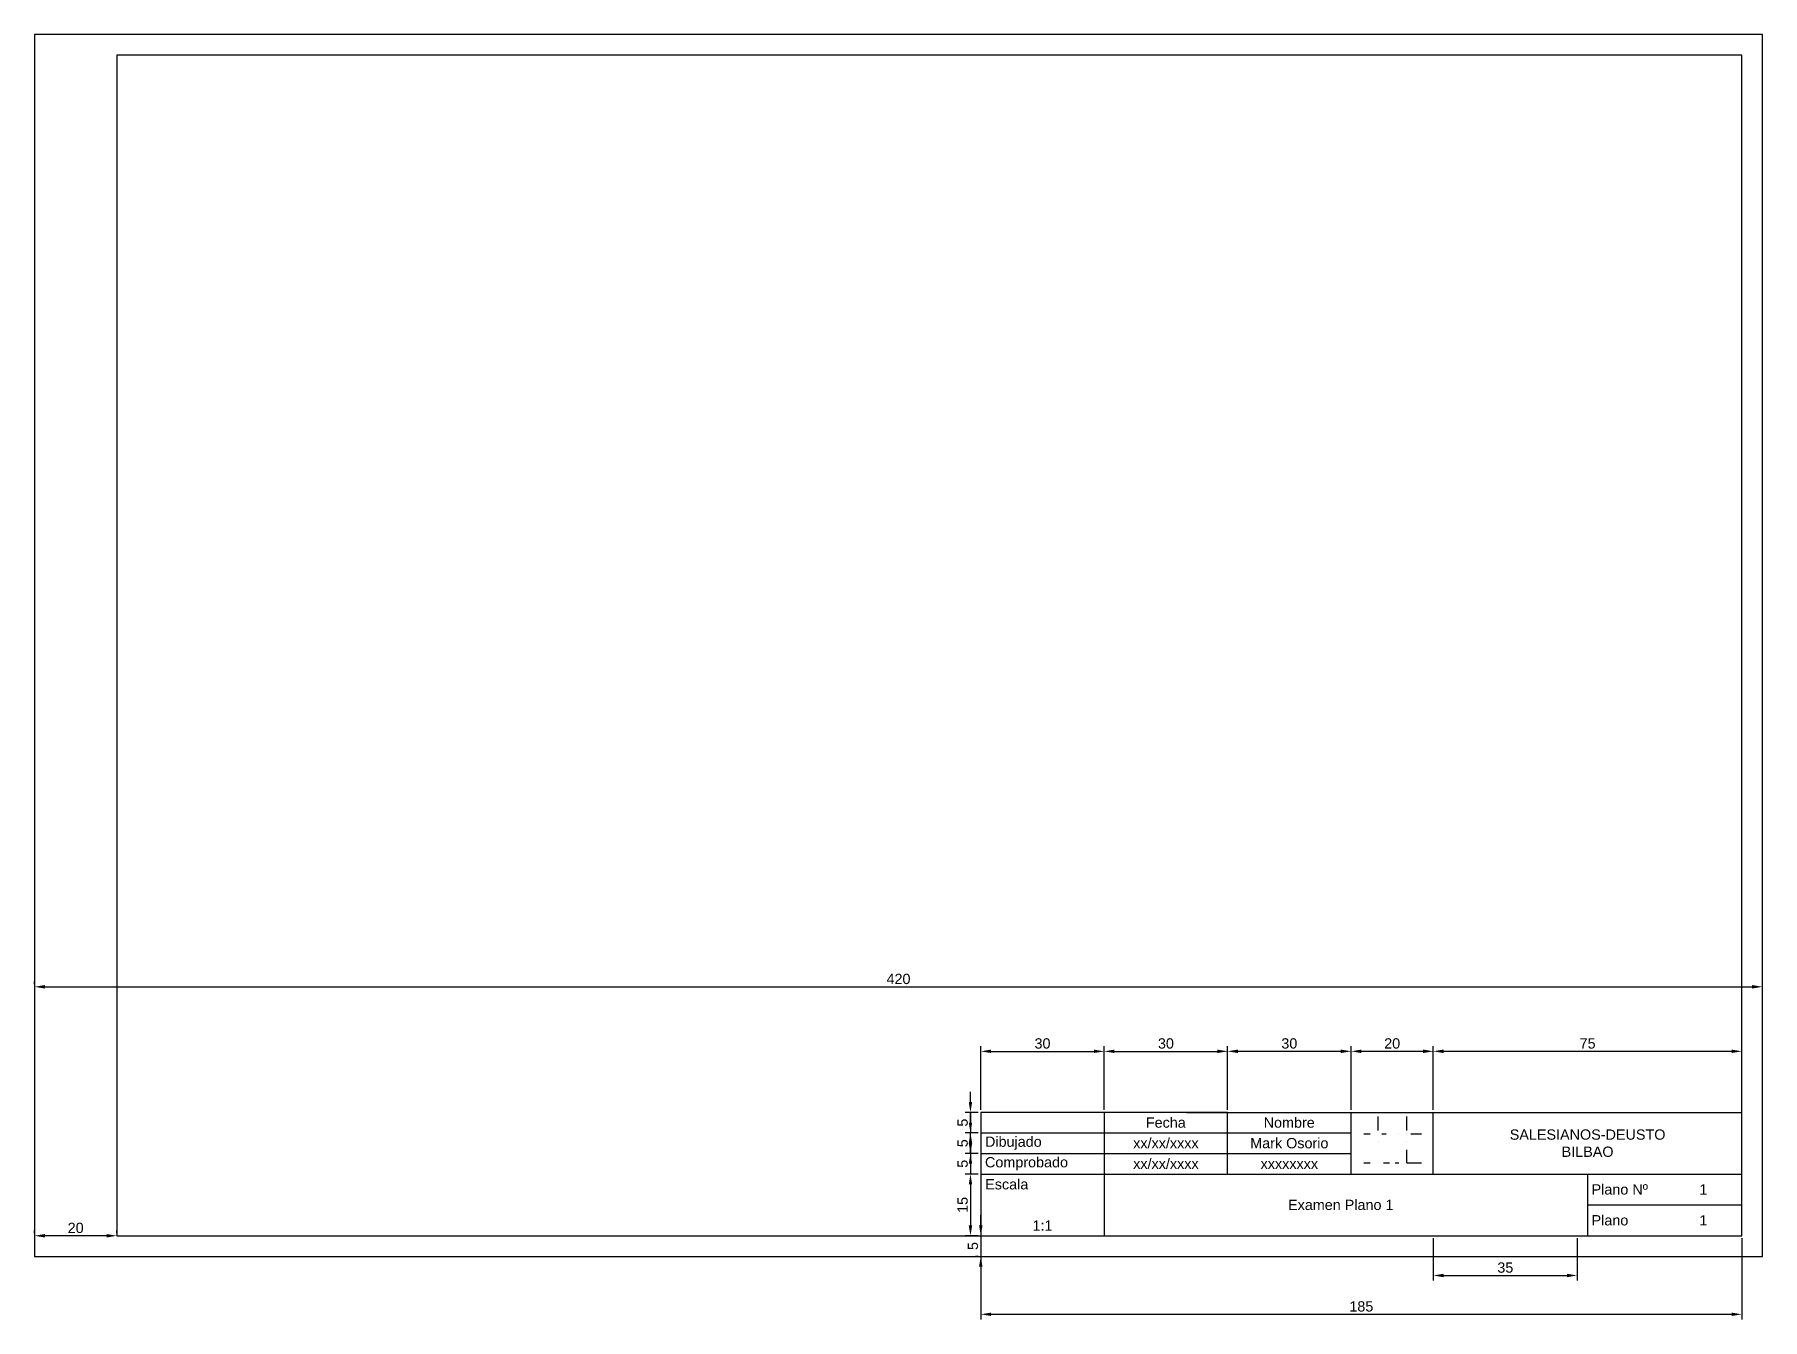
# Model space of a CAD drawing. Header units: millimetres. Extents: x 0 to 420, y -15 to 297.
import ezdxf

# ---------------------------------------------------------------- set-up
doc = ezdxf.new("R2010")
doc.units = ezdxf.units.MM
for name, color, linetype in [('Caj_Borde', 2, 'Continuous'), ('caj_Texto_Editar', 6, 'Continuous'), ('Caj_Texto_Fijo', 7, 'Continuous'), ('Cajetin', 7, 'Continuous'), ('Cotas', 3, 'Continuous')]:
    doc.layers.add(name, color=color, linetype=linetype)
doc.layers.add('Logo_SD', color=1, linetype='Continuous', plot=False)
doc.styles.get("Standard").update_dxf_attribs({"font": 'arial.ttf'})
doc.dimstyles.new('ISO-25', dxfattribs={"dimtxt": 2.5, "dimasz": 2.5, "dimexe": 1.25, "dimexo": 0.625, "dimtad": 1, "dimtxsty": 'Standard', "dimcen": 2.5, "dimadec": 0, "dimazin": 0, "dimtfac": 1, "dimtmove": 0, "dimatfit": 3, "dimfxl": 1, "dimarcsym": 0})

# ---------------------------------------------------------------- blocks, each defined once
blk = doc.blocks.new('*D0')
at = {"layer": 'Cotas', "color": 0, "lineweight": -2, "transparency": 16777216}
for p, q in [((230, 35.62), (230, 51.08)), ((260, 35.62), (260, 51.08)), ((232.5, 49.83), (257.5, 49.83))]:
    blk.add_line(p, q, dxfattribs=at)
at = {"layer": 'Cotas', "color": 0, "transparency": 16777216}
for points in [[(232.5, 50.25), (232.5, 49.42), (230, 49.83)], [(257.5, 50.25), (257.5, 49.42), (260, 49.83)]]:
    blk.add_solid(points, dxfattribs=at)
at = {"layer": 'Defpoints', "color": 0, "transparency": 16777216}
for p in [(260, 49.83), (230, 35), (260, 35)]:
    blk.add_point(p, dxfattribs=at)
at = {"layer": 'Cotas', "color": 0, "transparency": 16777216, "insert": (245, 51.74), "char_height": 2.5, "attachment_point": 5}
blk.add_mtext('30', dxfattribs=at)
blk = doc.blocks.new('*D1')
at = {"layer": 'Cotas', "color": 0, "lineweight": -2, "transparency": 16777216}
for p, q in [((260, 35.62), (260, 51.08)), ((290, 35.62), (290, 51.08)), ((262.5, 49.83), (287.5, 49.83))]:
    blk.add_line(p, q, dxfattribs=at)
at = {"layer": 'Cotas', "color": 0, "transparency": 16777216}
for points in [[(262.5, 50.25), (262.5, 49.42), (260, 49.83)], [(287.5, 50.25), (287.5, 49.42), (290, 49.83)]]:
    blk.add_solid(points, dxfattribs=at)
at = {"layer": 'Defpoints', "color": 0, "transparency": 16777216}
for p in [(290, 49.83), (260, 35), (290, 35)]:
    blk.add_point(p, dxfattribs=at)
at = {"layer": 'Cotas', "color": 0, "transparency": 16777216, "insert": (275, 51.74), "char_height": 2.5, "attachment_point": 5}
blk.add_mtext('30', dxfattribs=at)
blk = doc.blocks.new('*D2')
at = {"layer": 'Cotas', "color": 0, "lineweight": -2, "transparency": 16777216}
for p, q in [((290, 35.62), (290, 51.09)), ((320, 35.62), (320, 51.09)), ((292.5, 49.84), (317.5, 49.84))]:
    blk.add_line(p, q, dxfattribs=at)
at = {"layer": 'Cotas', "color": 0, "transparency": 16777216}
for points in [[(292.5, 50.26), (292.5, 49.42), (290, 49.84)], [(317.5, 50.26), (317.5, 49.42), (320, 49.84)]]:
    blk.add_solid(points, dxfattribs=at)
at = {"layer": 'Defpoints', "color": 0, "transparency": 16777216}
for p in [(320, 49.84), (290, 35), (320, 35)]:
    blk.add_point(p, dxfattribs=at)
at = {"layer": 'Cotas', "color": 0, "transparency": 16777216, "insert": (305, 51.74), "char_height": 2.5, "attachment_point": 5}
blk.add_mtext('30', dxfattribs=at)
blk = doc.blocks.new('*D3')
at = {"layer": 'Cotas', "color": 0, "lineweight": -2, "transparency": 16777216}
for p, q in [((320, 35.62), (320, 51.09)), ((340, 35.62), (340, 51.09)), ((322.5, 49.84), (337.5, 49.84))]:
    blk.add_line(p, q, dxfattribs=at)
at = {"layer": 'Cotas', "color": 0, "transparency": 16777216}
for points in [[(322.5, 50.26), (322.5, 49.42), (320, 49.84)], [(337.5, 50.26), (337.5, 49.42), (340, 49.84)]]:
    blk.add_solid(points, dxfattribs=at)
at = {"layer": 'Defpoints', "color": 0, "transparency": 16777216}
for p in [(340, 49.84), (320, 35), (340, 35)]:
    blk.add_point(p, dxfattribs=at)
at = {"layer": 'Cotas', "color": 0, "transparency": 16777216, "insert": (330, 51.74), "char_height": 2.5, "attachment_point": 5}
blk.add_mtext('20', dxfattribs=at)
blk = doc.blocks.new('*D4')
at = {"layer": 'Cotas', "color": 0, "lineweight": -2, "transparency": 16777216}
for p, q in [((340, 35.62), (340, 51.09)), ((415, 35.62), (415, 51.09)), ((342.5, 49.84), (412.5, 49.84))]:
    blk.add_line(p, q, dxfattribs=at)
at = {"layer": 'Cotas', "color": 0, "transparency": 16777216}
for points in [[(342.5, 50.26), (342.5, 49.42), (340, 49.84)], [(412.5, 50.26), (412.5, 49.42), (415, 49.84)]]:
    blk.add_solid(points, dxfattribs=at)
at = {"layer": 'Defpoints', "color": 0, "transparency": 16777216}
for p in [(415, 49.84), (340, 35), (415, 35)]:
    blk.add_point(p, dxfattribs=at)
at = {"layer": 'Cotas', "color": 0, "transparency": 16777216, "insert": (377.5, 51.74), "char_height": 2.5, "attachment_point": 5}
blk.add_mtext('75', dxfattribs=at)
blk = doc.blocks.new('*D5')
at = {"layer": 'Cotas', "color": 0, "lineweight": -2, "transparency": 16777216}
for p, q in [((227.49, 37.5), (227.49, 40)), ((229.38, 35), (226.24, 35)), ((227.49, 35), (227.49, 30)), ((229.38, 30), (226.24, 30)), ((227.49, 27.5), (227.49, 25))]:
    blk.add_line(p, q, dxfattribs=at)
at = {"layer": 'Cotas', "color": 0, "transparency": 16777216}
for points in [[(227.08, 37.5), (227.91, 37.5), (227.49, 35)], [(227.08, 27.5), (227.91, 27.5), (227.49, 30)]]:
    blk.add_solid(points, dxfattribs=at)
at = {"layer": 'Defpoints', "color": 0, "transparency": 16777216}
for p in [(230, 35), (227.49, 30), (230, 30)]:
    blk.add_point(p, dxfattribs=at)
at = {"layer": 'Cotas', "color": 0, "transparency": 16777216, "insert": (225.6, 32.5), "char_height": 2.5, "attachment_point": 5, "rotation": 90}
blk.add_mtext('5', dxfattribs=at)
blk = doc.blocks.new('*D6')
at = {"layer": 'Cotas', "color": 0, "lineweight": -2, "transparency": 16777216}
for p, q in [((227.49, 32.5), (227.49, 35)), ((229.38, 30), (226.24, 30)), ((227.49, 25), (227.49, 30)), ((229.38, 25), (226.24, 25)), ((227.49, 22.5), (227.49, 20))]:
    blk.add_line(p, q, dxfattribs=at)
at = {"layer": 'Cotas', "color": 0, "transparency": 16777216}
for points in [[(227.08, 32.5), (227.91, 32.5), (227.49, 30)], [(227.08, 22.5), (227.91, 22.5), (227.49, 25)]]:
    blk.add_solid(points, dxfattribs=at)
at = {"layer": 'Defpoints', "color": 0, "transparency": 16777216}
for p in [(227.49, 30), (230, 30), (230, 25)]:
    blk.add_point(p, dxfattribs=at)
at = {"layer": 'Cotas', "color": 0, "transparency": 16777216, "insert": (225.6, 27.5), "char_height": 2.5, "attachment_point": 5, "rotation": 90}
blk.add_mtext('5', dxfattribs=at)
blk = doc.blocks.new('*D7')
at = {"layer": 'Cotas', "color": 0, "lineweight": -2, "transparency": 16777216}
for p, q in [((227.49, 27.5), (227.49, 30)), ((226.87, 25), (226.24, 25)), ((227.49, 25), (227.49, 20)), ((229.38, 20), (226.24, 20)), ((227.49, 17.5), (227.49, 15))]:
    blk.add_line(p, q, dxfattribs=at)
at = {"layer": 'Cotas', "color": 0, "transparency": 16777216}
for points in [[(227.08, 27.5), (227.91, 27.5), (227.49, 25)], [(227.08, 17.5), (227.91, 17.5), (227.49, 20)]]:
    blk.add_solid(points, dxfattribs=at)
at = {"layer": 'Defpoints', "color": 0, "transparency": 16777216}
for p in [(227.49, 25), (227.49, 20), (230, 20)]:
    blk.add_point(p, dxfattribs=at)
at = {"layer": 'Cotas', "color": 0, "transparency": 16777216, "insert": (225.6, 22.5), "char_height": 2.5, "attachment_point": 5, "rotation": 90}
blk.add_mtext('5', dxfattribs=at)
blk = doc.blocks.new('*D8')
at = {"layer": 'Cotas', "color": 0, "lineweight": -2, "transparency": 16777216}
for p, q in [((229.38, 20), (226.24, 20)), ((227.49, 17.5), (227.49, 7.5)), ((229.38, 5), (226.24, 5))]:
    blk.add_line(p, q, dxfattribs=at)
at = {"layer": 'Cotas', "color": 0, "transparency": 16777216}
for points in [[(227.08, 17.5), (227.91, 17.5), (227.49, 20)], [(227.08, 7.5), (227.91, 7.5), (227.49, 5)]]:
    blk.add_solid(points, dxfattribs=at)
at = {"layer": 'Defpoints', "color": 0, "transparency": 16777216}
for p in [(230, 20), (227.49, 5), (230, 5)]:
    blk.add_point(p, dxfattribs=at)
at = {"layer": 'Cotas', "color": 0, "transparency": 16777216, "insert": (225.59, 12.5), "char_height": 2.5, "attachment_point": 5, "rotation": 90}
blk.add_mtext('15', dxfattribs=at)
blk = doc.blocks.new('*D9')
at = {"layer": 'Cotas', "color": 0, "lineweight": -2, "transparency": 16777216}
for p, q in [((230, 7.5), (230, 10)), ((229.38, 5), (228.75, 5)), ((230, 5), (230, 0)), ((229.38, 0), (228.75, 0)), ((230, -2.5), (230, -5))]:
    blk.add_line(p, q, dxfattribs=at)
at = {"layer": 'Cotas', "color": 0, "transparency": 16777216}
for points in [[(229.58, 7.5), (230.42, 7.5), (230, 5)], [(229.58, -2.5), (230.42, -2.5), (230, 0)]]:
    blk.add_solid(points, dxfattribs=at)
at = {"layer": 'Defpoints', "color": 0, "transparency": 16777216}
for p in [(230, 5), (230, 0), (230, 0)]:
    blk.add_point(p, dxfattribs=at)
at = {"layer": 'Cotas', "color": 0, "transparency": 16777216, "insert": (228.1, 2.5), "char_height": 2.5, "attachment_point": 5, "rotation": 90}
blk.add_mtext('5', dxfattribs=at)
blk = doc.blocks.new('*D10')
at = {"layer": 'Cotas', "color": 0, "lineweight": -2, "transparency": 16777216}
for p, q in [((0, 5.62), (0, 6.25)), ((17.5, 5), (2.5, 5)), ((20, 5.62), (20, 6.25))]:
    blk.add_line(p, q, dxfattribs=at)
at = {"layer": 'Cotas', "color": 0, "transparency": 16777216}
for points in [[(2.5, 5.42), (2.5, 4.58), (0, 5)], [(17.5, 5.42), (17.5, 4.58), (20, 5)]]:
    blk.add_solid(points, dxfattribs=at)
at = {"layer": 'Defpoints', "color": 0, "transparency": 16777216}
for p in [(0, 5), (0, 5), (20, 5)]:
    blk.add_point(p, dxfattribs=at)
at = {"layer": 'Cotas', "color": 0, "transparency": 16777216, "insert": (10, 6.9), "char_height": 2.5, "attachment_point": 5}
blk.add_mtext('20', dxfattribs=at)
blk = doc.blocks.new('*D11')
at = {"layer": 'Cotas', "color": 0, "lineweight": -2, "transparency": 16777216}
for p, q in [((0, 66.15), (0, 66.77)), ((2.5, 65.52), (417.5, 65.52)), ((420, 66.15), (420, 66.77))]:
    blk.add_line(p, q, dxfattribs=at)
at = {"layer": 'Cotas', "color": 0, "transparency": 16777216}
for points in [[(2.5, 65.94), (2.5, 65.1), (0, 65.52)], [(417.5, 65.94), (417.5, 65.1), (420, 65.52)]]:
    blk.add_solid(points, dxfattribs=at)
at = {"layer": 'Defpoints', "color": 0, "transparency": 16777216}
for p in [(0, 65.52), (420, 65.52), (420, 65.52)]:
    blk.add_point(p, dxfattribs=at)
at = {"layer": 'Cotas', "color": 0, "transparency": 16777216, "insert": (210, 67.42), "char_height": 2.5, "attachment_point": 5}
blk.add_mtext('420', dxfattribs=at)
blk = doc.blocks.new('*D12')
at = {"layer": 'Cotas', "color": 0, "lineweight": -2, "transparency": 16777216}
for p, q in [((230, 4.38), (230, -15.34)), ((415, 4.38), (415, -15.34)), ((232.5, -14.09), (412.5, -14.09))]:
    blk.add_line(p, q, dxfattribs=at)
at = {"layer": 'Cotas', "color": 0, "transparency": 16777216}
for points in [[(232.5, -13.67), (232.5, -14.51), (230, -14.09)], [(412.5, -13.67), (412.5, -14.51), (415, -14.09)]]:
    blk.add_solid(points, dxfattribs=at)
at = {"layer": 'Defpoints', "color": 0, "transparency": 16777216}
for p in [(230, 5), (415, 5), (415, -14.09)]:
    blk.add_point(p, dxfattribs=at)
at = {"layer": 'Cotas', "color": 0, "transparency": 16777216, "insert": (322.5, -12.19), "char_height": 2.5, "attachment_point": 5}
blk.add_mtext('185', dxfattribs=at)
blk = doc.blocks.new('*D13')
at = {"layer": 'Cotas', "color": 0, "lineweight": -2, "transparency": 16777216}
for p, q in [((340, 4.38), (340, -5.9)), ((375, 4.38), (375, -5.9)), ((342.5, -4.65), (372.5, -4.65))]:
    blk.add_line(p, q, dxfattribs=at)
at = {"layer": 'Cotas', "color": 0, "transparency": 16777216}
for points in [[(342.5, -4.24), (342.5, -5.07), (340, -4.65)], [(372.5, -4.24), (372.5, -5.07), (375, -4.65)]]:
    blk.add_solid(points, dxfattribs=at)
at = {"layer": 'Defpoints', "color": 0, "transparency": 16777216}
for p in [(340, 5), (375, 5), (375, -4.65)]:
    blk.add_point(p, dxfattribs=at)
at = {"layer": 'Cotas', "color": 0, "transparency": 16777216, "insert": (357.5, -2.75), "char_height": 2.5, "attachment_point": 5}
blk.add_mtext('35', dxfattribs=at)
blk = doc.blocks.new('A$C5fa3a0c8')
at = {"layer": 'Caj_Texto_Fijo'}
for p, q in [((-37.5, 7.5), (-37.5, -7.5)), ((-37.5, 0), (0, 0))]:
    blk.add_line(p, q, dxfattribs=at)
at = {"layer": 'caj_Texto_Editar', "char_height": 2.5, "width": 18.75, "attachment_point": 6}
for insert in [(0, 3.75), (0, -3.75)]:
    blk.add_mtext('\\pxqc;1', dxfattribs=dict(at, insert=insert))
at = {"layer": 'Caj_Texto_Fijo', "char_height": 2.5, "width": 37.5, "attachment_point": 4}
for s, insert in [(' Plano Nº', (-37.5, 3.75)), (' Plano', (-37.5, -3.75))]:
    blk.add_mtext(s, dxfattribs=dict(at, insert=insert))

msp = doc.modelspace()

# ---------------------------------------------------------------- hatches: boundary and pattern name
at = {"layer": 'Logo_SD'}
h = msp.add_hatch(dxfattribs=at)
h.set_pattern_fill('ANGLE', color=256)
h.set_pattern_definition([(0, (-29.676, -40.1046), (0, 6.985), [5.08, -1.905]), (90, (-29.676, -40.1046), (-6.985, 4e-16), [5.08, -1.905])])
h.paths.add_polyline_path([(336.094, 34), (324.094, 34, 0.4142136), (323.094, 33), (323.094, 22, 0.4142136), (324.094, 21), (336.094, 21, 0.4142136), (337.094, 22), (337.094, 33, 0.4142136)])
h.paths.add_polyline_path([(327.51, 29.594, -1), (325.539, 29.594, -1)], flags=16)
h.paths.add_polyline_path([(331.02, 32.67, -1), (329.049, 32.67, -1)], flags=16)
h.paths.add_polyline_path([(330.034, 31.28), (335.959, 25.44), (334.975, 24.456), (333.547, 25.884), (333.547, 21.568), (332.156, 21.568), (332.156, 27.07), (330.728, 28.498), (330.728, 21.57), (329.34, 21.57), (329.34, 28.498), (327.912, 27.07), (327.912, 21.568), (326.524, 21.568), (326.524, 25.884), (325.097, 24.456), (324.152, 25.398)], flags=16)
h.paths.add_polyline_path([(334.533, 29.594, -1), (332.562, 29.594, -1)], flags=16)

# ---------------------------------------------------------------- linework, layer by layer
at = {"layer": 'Caj_Borde'}
for p, q in [((420, 297), (0, 297)), ((0, 297), (0, 0)), ((420, 0), (420, 297)), ((0, 0), (420, 0))]:
    msp.add_line(p, q, dxfattribs=at)
at = {"layer": 'Cajetin'}
for p, q in [((415, 292), (20, 292)), ((20, 292), (20, 5)), ((415, 5), (415, 292)), ((230, 35), (230, 5)), ((20, 5), (415, 5))]:
    msp.add_line(p, q, dxfattribs=at)
for points in [[(290, 20), (290, 35), (230, 35)], [(260, 35), (260, 5)], [(280, 35), (415, 35)], [(290, 20), (320, 20), (320, 35)], [(320, 20), (340, 20), (340, 35)], [(230, 30), (290, 30)], [(290, 30), (320, 30)], [(230, 25), (290, 25)], [(290, 25), (320, 25)], [(230, 20), (290, 20)], [(340, 20), (415, 20)]]:
    msp.add_lwpolyline(points, dxfattribs=at)

# ---------------------------------------------------------------- block references
at = {"layer": 'Caj_Texto_Fijo'}
msp.add_blockref('A$C5fa3a0c8', (415, 12.5), dxfattribs=at)

# ---------------------------------------------------------------- texts
at = {"layer": 'caj_Texto_Editar', "char_height": 2.5, "attachment_point": 5}
for s, insert, width in [('\\pxqc;xx/xx/xxxx', (275, 27.5), 30), ('\\pxqc;Mark Osorio', (305, 27.5), 30), ('\\pxqc;xx/xx/xxxx', (275, 22.5), 30), ('\\pxqc;xxxxxxxx', (305, 22.5), 30), ('\\pxqc;Examen Plano 1', (317.5, 12.5), 115), ('\\pxqc;1:1', (245, 7.5), 30)]:
    msp.add_mtext(s, dxfattribs=dict(at, insert=insert, width=width))
at = {"layer": 'Caj_Texto_Fijo', "char_height": 2.5}
for s, insert, width, attachment_point in [('Fecha', (274.973, 32.5), 29.94658, 5), ('Nombre', (304.973, 32.5), 29.94658, 5), ('\\pxqc;SALESIANOS-DEUSTO\\PBILBAO', (377.5, 27.5), 75, 5), (' Dibujado', (230.053, 27.5), 29.94658, 4), ('\\pxql; Comprobado', (230.053, 22.5), 30, 4), ('\\pxql; Escala', (230.106, 17.5), 30, 4)]:
    msp.add_mtext(s, dxfattribs=dict(at, insert=insert, width=width, attachment_point=attachment_point))

# ---------------------------------------------------------------- dimensions: what is measured, and where the dimension line sits
at = {"layer": 'Cotas'}
for base, p1, p2, picture, middle in [((420, 65.522), (0, 65.522), (420, 65.522), '*D11', (210, 67.423)), ((260, 49.834), (230, 35), (260, 35), '*D0', (245, 51.736)), ((290, 49.834), (260, 35), (290, 35), '*D1', (275, 51.736)), ((320, 49.84), (290, 35), (320, 35), '*D2', (305, 51.742)), ((340, 49.84), (320, 35), (340, 35), '*D3', (330, 51.741)), ((415, 49.84), (340, 35), (415, 35), '*D4', (377.5, 51.736)), ((0, 5), (20, 5), (0, 5), '*D10', (10, 6.901))]:
    dim = msp.add_linear_dim(base=base, p1=p1, p2=p2, dimstyle='ISO-25', dxfattribs=at)
    dim.commit()
    dim.dimension.update_dxf_attribs({"geometry": picture, "text_midpoint": middle})
for base, p1, p2, picture, middle in [((227.493, 30), (230, 35), (230, 30), '*D5', (225.597, 32.5)), ((227.493, 30), (230, 25), (230, 30), '*D6', (225.597, 27.5)), ((227.493, 20), (227.493, 25), (230, 20), '*D7', (225.597, 22.5)), ((227.493, 5), (230, 20), (230, 5), '*D8', (225.592, 12.5)), ((230, 0), (230, 5), (230, 0), '*D9', (228.104, 2.5))]:
    dim = msp.add_linear_dim(base=base, p1=p1, p2=p2, angle=90, dimstyle='ISO-25', dxfattribs=at)
    dim.commit()
    dim.dimension.update_dxf_attribs({"geometry": picture, "text_midpoint": middle})
for p1, p2, distance, picture, middle in [((230, 5), (415, 5), -19.091, '*D12', (322.5, -12.189)), ((340, 5), (375, 5), -9.653, '*D13', (357.5, -2.75))]:
    dim = msp.add_aligned_dim(p1=p1, p2=p2, distance=distance, dimstyle='ISO-25', dxfattribs=at)
    dim.commit()
    dim.dimension.update_dxf_attribs({"geometry": picture, "text_midpoint": middle})

doc.saveas('drawing.dxf')
